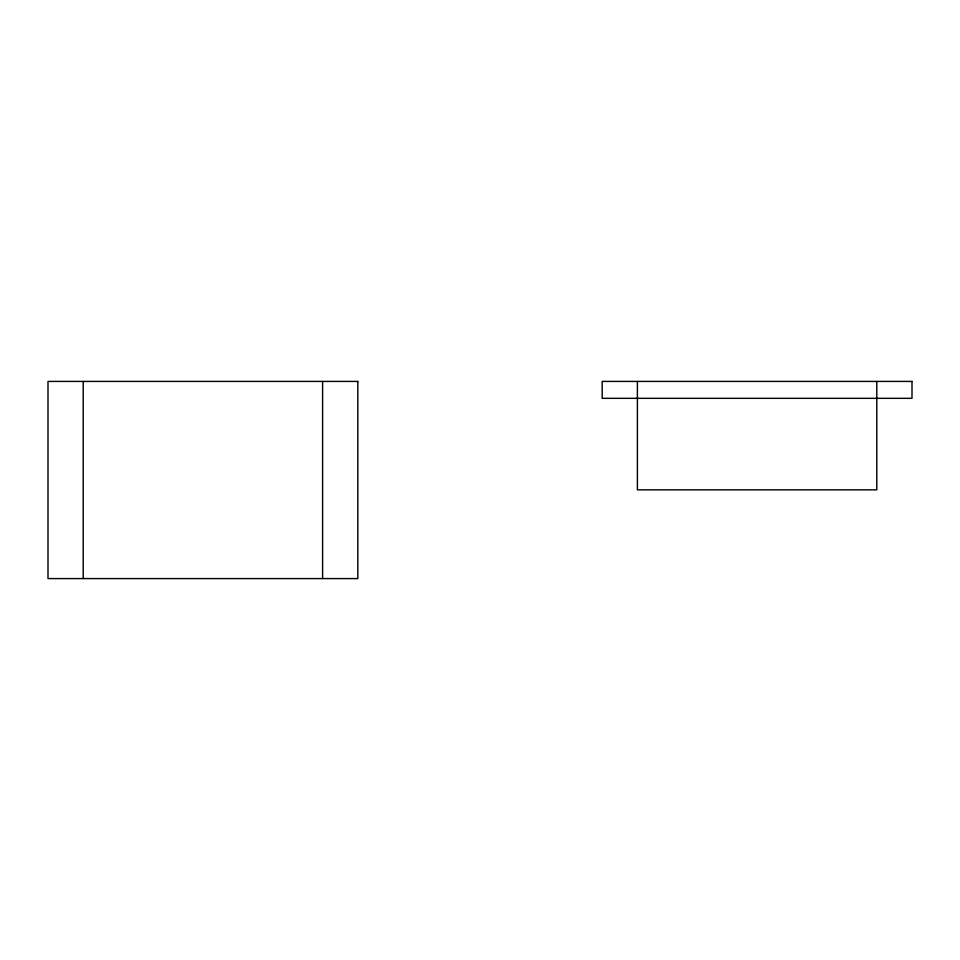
<?xml version="1.0" encoding="UTF-8"?>
<svg xmlns="http://www.w3.org/2000/svg" width="960" height="960" viewBox="0 0 960 960"><rect width="100%" height="100%" fill="white"/><g stroke="black" fill="none" stroke-linecap="round" stroke-linejoin="round"><path stroke-width="1.44" d="M876.792 381.42L876.792 489.852L637.392 489.852L637.392 381.42M322.608 381.42L322.608 578.58M83.208 381.42L83.208 578.58M357.816 381.42L48 381.42L48 578.58L357.816 578.58L357.816 381.42M912 381.42L602.184 381.42L602.184 398.328L912 398.328L912 381.42"/></g></svg>
